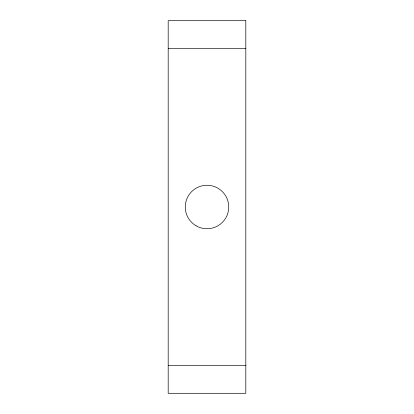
<?xml version="1.0" encoding="UTF-8"?>
<svg xmlns="http://www.w3.org/2000/svg" width="414" height="414" viewBox="0 0 414 414"><rect width="100%" height="100%" fill="white"/><g stroke="black" fill="none" stroke-linecap="round" stroke-linejoin="round"><path stroke-width="0.62" d="M168.188 48.645L245.812 48.645M168.188 365.355L245.812 365.355M245.812 20.7L168.188 20.7L168.188 393.3L245.812 393.3L245.812 20.7M196.132 225.821A21.735 21.735 0 0 0 228.735 207A21.735 21.735 0 0 0 196.132 188.179A21.735 21.735 0 0 0 196.132 225.821"/></g></svg>
